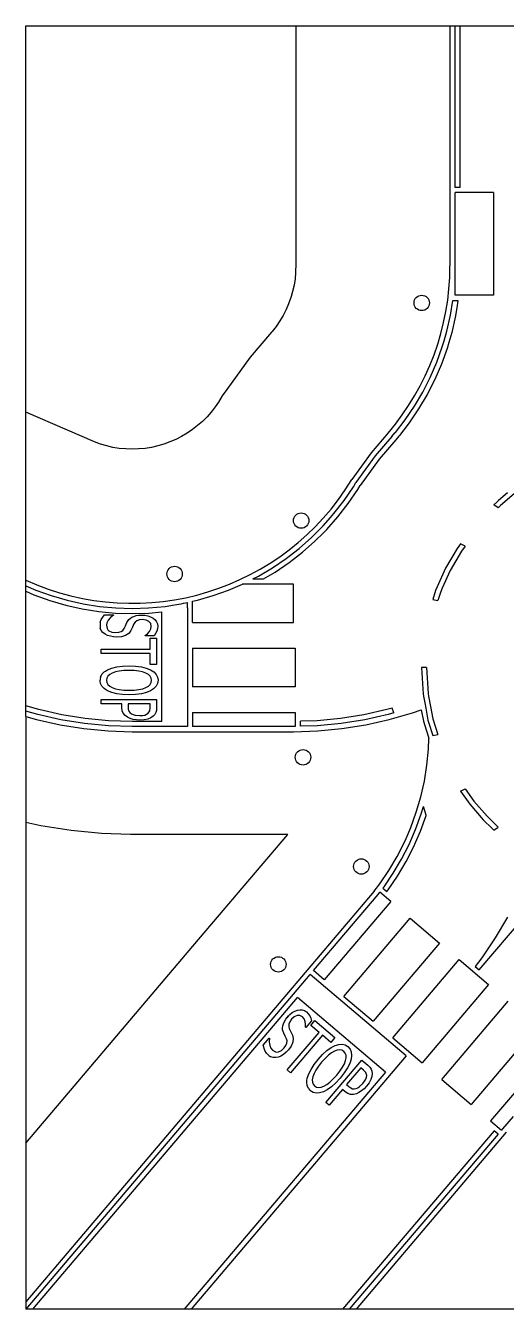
# Model space of a CAD drawing. Extents: x -550 to 0, y -1 to 500.
# Drawn here: x -550 to -363, y 0 to 500 of the extents above; entities that cross this region are included whole.
import ezdxf

# ---------------------------------------------------------------- set-up
doc = ezdxf.new("R2010")
doc.units = 0
doc.header["$LTSCALE"] = 25.4
doc.layers.get('0').update_dxf_attribs({"color": 13, "linetype": 'CONTINUOUS'})

msp = doc.modelspace()

# ---------------------------------------------------------------- linework, layer by layer
at = {"color": 0}
for p, q in [((-550.47, 500), (-445.24, 500)), ((-550.47, 349.42), (-550.47, 500)), ((-445.24, 500), (-385.24, 500)), ((-445.24, 500), (-445.24, 407.36)), ((-385.24, 500), (-383.24, 500)), ((-385.24, 500), (-385.24, 406.42)), ((-383.24, 500), (-381.24, 500)), ((-383.24, 499), (-383.24, 500)), ((-381.24, 497), (-381.24, 500)), ((-381.24, 500), (-289.24, 500)), ((-383.24, 437.01), (-383.24, 499)), ((-381.24, 438.01), (-381.24, 497)), ((-381.24, 437.01), (-383.24, 437.01)), ((-381.24, 437.01), (-381.24, 438.01)), ((-445.24, 407.36), (-445.35, 403.91)), ((-445.58, 401.41), (-445.97, 398.93)), ((-445.35, 403.91), (-445.58, 401.41)), ((-446.52, 396.48), (-447.09, 394.51)), ((-445.97, 398.93), (-446.52, 396.48)), ((-448.07, 391.7), (-449.07, 389.4)), ((-447.22, 394.06), (-448.07, 391.7)), ((-447.09, 394.51), (-447.22, 394.06)), ((-384.14, 393.01), (-382.14, 393.01)), ((-450.21, 387.16), (-451.49, 385)), ((-449.07, 389.4), (-450.21, 387.16)), ((-454.7, 380.61), (-463.1, 370.91)), ((-454.48, 380.87), (-454.7, 380.61)), ((-452.94, 382.86), (-454.48, 380.87)), ((-451.49, 385), (-452.94, 382.86)), ((-463.1, 370.91), (-472.19, 358.28)), ((-474, 355.76), (-475.38, 353.39)), ((-472.19, 358.28), (-474, 355.76)), ((-476.66, 351.51), (-478.2, 349.52)), ((-475.38, 353.39), (-476.66, 351.51)), ((-550.47, 284.04), (-550.47, 349.42)), ((-534.25, 342.39), (-550.47, 349.42)), ((-481.64, 345.86), (-483.52, 344.2)), ((-479.86, 347.64), (-481.64, 345.86)), ((-478.2, 349.52), (-479.86, 347.64)), ((-523.71, 337.84), (-534.25, 342.39)), ((-487.58, 341.25), (-489.74, 339.97)), ((-485.51, 342.66), (-487.58, 341.25)), ((-483.52, 344.2), (-485.51, 342.66)), ((-409.33, 341.35), (-415.97, 333.68)), ((-407.82, 340.04), (-414.4, 332.44)), ((-521.35, 336.99), (-523.71, 337.84)), ((-518.94, 336.29), (-521.35, 336.99)), ((-516.49, 335.74), (-518.94, 336.29)), ((-514.01, 335.34), (-516.49, 335.74)), ((-511.51, 335.11), (-514.01, 335.34)), ((-509, 335.03), (-511.51, 335.11)), ((-506.49, 335.11), (-509, 335.03)), ((-503.99, 335.34), (-506.49, 335.11)), ((-501.51, 335.74), (-503.99, 335.34)), ((-499.06, 336.29), (-501.51, 335.74)), ((-496.65, 336.99), (-499.06, 336.29)), ((-494.29, 337.84), (-496.65, 336.99)), ((-491.98, 338.83), (-494.29, 337.84)), ((-489.74, 339.97), (-491.98, 338.83)), ((-406.31, 338.73), (-412.83, 331.19)), ((-415.97, 333.68), (-423.5, 323.22)), ((-414.4, 332.44), (-421.88, 322.05)), ((-412.83, 331.19), (-420.24, 320.91)), ((-422.87, 320.35), (-421.92, 322)), ((-366.49, 312.17), (-368.18, 313.31)), ((-379.34, 297.28), (-381.19, 298.12)), ((-550.47, 281.86), (-550.47, 284.04)), ((-550.47, 279.68), (-550.47, 281.86)), ((-446.18, 282.5), (-466.05, 282.5)), ((-462.05, 284.5), (-457.82, 284.5)), ((-446.18, 267.5), (-446.18, 282.5)), ((-550.47, 235.09), (-550.47, 279.68)), ((-487.49, 273.29), (-487.46, 275.35)), ((-485.47, 267.5), (-485.47, 275.79)), ((-391.92, 276.5), (-389.96, 276.05)), ((-521.05, 268.68), (-519.85, 270.5)), ((-519.85, 270.5), (-516.24, 270.5)), ((-516.24, 270.5), (-516.24, 270.38)), ((-497.47, 229.01), (-497.47, 271.68)), ((-487.49, 273.29), (-487.47, 227)), ((-521.41, 267.61), (-521.53, 266.27)), ((-521.53, 266.27), (-521.41, 265.26)), ((-521.41, 267.61), (-521.05, 268.68)), ((-521.03, 264.39), (-521.41, 265.26)), ((-485.47, 267.5), (-446.18, 267.5)), ((-520.41, 263.66), (-521.03, 264.39)), ((-519.52, 262.98), (-520.41, 263.66)), ((-503.93, 262.35), (-503.93, 262.47)), ((-500.48, 262.35), (-503.93, 262.35)), ((-502.03, 257.15), (-502.03, 261.42)), ((-502.03, 261.42), (-499.47, 261.42)), ((-499.47, 261.42), (-499.47, 251.19)), ((-521.14, 255.46), (-521.14, 257.15)), ((-521.14, 257.15), (-502.03, 257.15)), ((-502.03, 255.46), (-521.14, 255.46)), ((-502.03, 251.19), (-502.03, 255.46)), ((-499.47, 251.19), (-502.03, 251.19)), ((-394.37, 250), (-396.38, 250)), ((-521.45, 245.47), (-521.52, 245.01)), ((-521.34, 246.24), (-521.45, 245.47)), ((-550.47, 233.01), (-550.47, 235.09)), ((-545.31, 233.59), (-550.47, 235.09)), ((-521.14, 237.53), (-499.47, 237.53)), ((-521.14, 235.84), (-521.14, 237.53)), ((-513.07, 235.84), (-521.14, 235.84)), ((-501.95, 235.84), (-510.61, 235.84)), ((-550.47, 230.92), (-550.47, 233.01)), ((-545.81, 231.65), (-550.47, 233.01)), ((-550.47, 230.92), (-546.3, 229.71)), ((-550.47, 230.92), (-550.47, 189.66)), ((-536.73, 229.62), (-545.81, 231.65)), ((-536.36, 231.59), (-545.31, 233.59)), ((-527.3, 230.15), (-536.36, 231.59)), ((-485.47, 232.5), (-445.47, 232.5)), ((-485.47, 232.5), (-485.47, 227)), ((-445.47, 232.5), (-445.47, 227)), ((-427.88, 230.15), (-437.01, 229.29)), ((-418.82, 231.59), (-427.88, 230.15)), ((-409.87, 233.59), (-418.82, 231.59)), ((-409.37, 231.65), (-418.45, 229.62)), ((-407.74, 234.21), (-409.87, 233.59)), ((-407.13, 232.3), (-409.37, 231.65)), ((-408.87, 229.71), (-399.82, 232.34)), ((-407.13, 232.3), (-407.74, 234.21)), ((-399.82, 232.34), (-396.46, 233.55)), ((-546.3, 229.71), (-537.11, 227.66)), ((-537.11, 227.66), (-527.8, 226.18)), ((-527.55, 228.17), (-536.73, 229.62)), ((-527.8, 226.18), (-518.42, 225.3)), ((-518.29, 227.29), (-527.55, 228.17)), ((-518.42, 225.3), (-509, 225)), ((-508.97, 227), (-518.29, 227.29)), ((-508.94, 229), (-518.17, 229.29)), ((-487.47, 227), (-508.97, 227)), ((-497.47, 229.01), (-508.94, 229)), ((-446.18, 227), (-485.47, 227)), ((-445.47, 227), (-446.18, 227)), ((-446.18, 225), (-436.76, 225.3)), ((-437.01, 229.29), (-443.47, 229.09)), ((-443.47, 227.09), (-443.47, 229.09)), ((-436.89, 227.29), (-443.47, 227.09)), ((-427.63, 228.17), (-436.89, 227.29)), ((-436.76, 225.3), (-427.38, 226.18)), ((-418.45, 229.62), (-427.63, 228.17)), ((-427.38, 226.18), (-418.07, 227.66)), ((-418.07, 227.66), (-408.87, 229.71)), ((-509, 225), (-446.18, 225)), ((-393.64, 218.22), (-393.51, 222.41)), ((-391.92, 223.5), (-389.96, 223.95)), ((-394.23, 211.97), (-393.64, 218.22)), ((-395.21, 205.76), (-394.23, 211.97)), ((-396.59, 199.63), (-395.21, 205.76)), ((-381.19, 201.88), (-379.34, 202.72)), ((-398.34, 193.6), (-396.59, 199.63)), ((-396.43, 192.98), (-395.59, 195.88)), ((-394.51, 192.45), (-395.59, 195.88)), ((-400.47, 187.69), (-398.34, 193.6)), ((-398.61, 186.95), (-396.43, 192.98)), ((-396.74, 186.22), (-394.53, 192.36)), ((-394.53, 192.36), (-394.51, 192.45)), ((-544.61, 188.35), (-550.47, 189.66)), ((-550.47, 189.66), (-550.47, 64.77)), ((-532.82, 186.48), (-544.61, 188.35)), ((-520.93, 185.36), (-532.82, 186.48)), ((-509.63, 185), (-520.93, 185.36)), ((-402.32, 183.4), (-400.47, 187.69)), ((-400.49, 182.61), (-398.61, 186.95)), ((-398.65, 181.81), (-396.74, 186.22)), ((-368.18, 186.69), (-366.49, 187.83)), ((-448.44, 185), (-509.63, 185)), ((-485.35, 141.5), (-448.44, 185)), ((-405.81, 176.33), (-402.96, 181.92)), ((-404.06, 175.36), (-401.15, 181.07)), ((-402.96, 181.92), (-402.32, 183.4)), ((-402.31, 174.4), (-399.34, 180.22)), ((-401.15, 181.07), (-400.49, 182.61)), ((-399.34, 180.22), (-398.65, 181.81)), ((-409.01, 170.92), (-405.81, 176.33)), ((-407.32, 169.85), (-404.06, 175.36)), ((-412.54, 165.72), (-409.01, 170.92)), ((-405.63, 168.78), (-402.31, 174.4)), ((-414.74, 162.89), (-412.54, 165.72)), ((-410.92, 164.55), (-407.32, 169.85)), ((-409.3, 163.37), (-405.63, 168.78)), ((-414.74, 162.89), (-550.47, 2.95)), ((-438.4, 131.92), (-413.19, 161.63)), ((-413.19, 161.63), (-412.55, 162.45)), ((-408.32, 158.86), (-412.55, 162.45)), ((-411.32, 164.03), (-410.92, 164.55)), ((-411.32, 164.03), (-409.8, 162.73)), ((-409.8, 162.73), (-409.3, 163.37)), ((-408.32, 158.86), (-434.21, 128.36)), ((-373.86, 132.24), (-356.4, 152.81)), ((-362.85, 152.71), (-367.62, 144.65)), ((-491.16, 134.66), (-485.35, 141.5)), ((-367.62, 144.65), (-372.88, 136.91)), ((-372.88, 136.91), (-375.46, 133.59)), ((-550.47, 64.77), (-491.16, 134.66)), ((-459.13, 107.49), (-439.69, 130.4)), ((-402.33, 98.69), (-439.69, 130.4)), ((-434.21, 128.36), (-438.4, 131.92)), ((-375.46, 133.59), (-373.86, 132.24)), ((-451.8, 113.03), (-444.64, 121.48)), ((-410.33, 92.36), (-444.64, 121.48)), ((-457.61, 106.19), (-451.8, 113.03)), ((-448.78, 113.5), (-448.14, 114.26)), ((-439.18, 112.39), (-441.41, 109.76)), ((-439.49, 110.61), (-437.83, 112.56)), ((-436.23, 107.84), (-439.49, 110.61)), ((-437.83, 112.56), (-430.03, 105.94)), ((-550.35, 0), (-459.13, 107.49)), ((-547.73, 0), (-457.61, 106.19)), ((-457.94, 102.9), (-455.6, 105.65)), ((-455.6, 105.65), (-455.51, 105.58)), ((-448.59, 93.28), (-436.23, 107.84)), ((-434.94, 106.75), (-447.31, 92.18)), ((-441.41, 109.76), (-441.51, 109.85)), ((-431.69, 103.99), (-434.94, 106.75)), ((-430.03, 105.94), (-431.69, 103.99)), ((-457.32, 100.81), (-457.94, 102.9)), ((-456.74, 99.83), (-457.32, 100.81)), ((-343.52, 103.86), (-369.4, 73.36)), ((-402.33, 98.69), (-486.09, 0)), ((-456.74, 99.83), (-455.8, 98.88)), ((-455.8, 98.88), (-454.95, 98.32)), ((-454.04, 98.05), (-454.95, 98.32)), ((-453.08, 98.05), (-454.04, 98.05)), ((-451.99, 98.28), (-453.08, 98.05)), ((-433.64, 80.58), (-419.61, 97.1)), ((-410.33, 92.36), (-488.71, 0)), ((-447.31, 92.18), (-448.59, 93.28)), ((-419.93, 94.12), (-425.53, 87.52)), ((-440.4, 86.07), (-439.89, 85.48)), ((-439.89, 85.48), (-439.59, 85.13)), ((-427.12, 85.64), (-432.35, 79.49)), ((-432.35, 79.49), (-433.64, 80.58)), ((-360.59, 75.05), (-364.8, 70.28)), ((-369.4, 73.36), (-365.2, 69.8)), ((-364.8, 70.28), (-365.2, 69.8)), ((-368.02, 69.57), (-427.07, 0)), ((-366.5, 68.28), (-424.44, 0)), ((-363.29, 68.97), (-421.82, 0)), ((-366.5, 68.28), (-368.02, 69.57)), ((-550.47, 64.77), (-550.47, 2.95)), ((-550.47, 2.95), (-550.47, 0)), ((-550.35, 0), (-550.47, 0)), ((-547.73, 0), (-550.35, 0)), ((-488.71, 0), (-547.73, 0)), ((-486.09, 0), (-488.71, 0)), ((-427.07, 0), (-486.09, 0)), ((-424.44, 0), (-427.07, 0)), ((-421.82, 0), (-424.44, 0)), ((-343.13, 0), (-421.82, 0))]:
    msp.add_line(p, q, dxfattribs=at)
at = {"color": 7}
for p, q in [((-368.24, 435.01), (-383.24, 435.01)), ((-383.24, 395.01), (-383.24, 435.01)), ((-368.24, 435.01), (-368.24, 395.01)), ((-368.24, 395.01), (-383.24, 395.01)), ((-485.47, 257.5), (-445.47, 257.5)), ((-485.47, 257.5), (-485.47, 242.5)), ((-445.47, 257.5), (-445.47, 242.5)), ((-445.47, 242.5), (-485.47, 242.5)), ((-518.17, 229.29), (-527.3, 230.15)), ((-426.58, 121.89), (-400.7, 152.39)), ((-400.7, 152.39), (-389.26, 142.68)), ((-389.26, 142.68), (-415.14, 112.19)), ((-407.52, 105.72), (-381.64, 136.21)), ((-381.64, 136.21), (-370.2, 126.51)), ((-370.2, 126.51), (-396.08, 96.01)), ((-426.58, 121.89), (-415.14, 112.19)), ((-388.46, 89.54), (-362.58, 120.04)), ((-351.14, 110.33), (-377.02, 79.83)), ((-407.52, 105.72), (-396.08, 96.01)), ((-388.46, 89.54), (-377.02, 79.83))]:
    msp.add_line(p, q, dxfattribs=at)
at = {"color": 0}
for points in [[(-407.82, 340.04, 0), (-406.67, 341.37, 0), (-406.47, 341.6, 0), (-402.71, 346.46, 0), (-399.11, 351.76, 0), (-395.85, 357.28, 0), (-392.94, 362.99, 0), (-390.4, 368.87, 0), (-388.23, 374.9, 0), (-387.56, 377.21, 0), (-386.44, 381.05, 0), (-385.04, 387.3, 0), (-384.14, 393.01, 0)], [(-382.14, 393.01, 0), (-382.15, 392.79, 0), (-382.43, 391.01, 0), (-383.08, 386.93, 0), (-384.5, 380.55, 0), (-385.63, 376.65, 0), (-386.33, 374.28, 0), (-388.54, 368.13, 0), (-391.13, 362.13, 0), (-394.1, 356.31, 0), (-397.43, 350.69, 0), (-401.09, 345.29, 0), (-404.92, 340.34, 0), (-405.16, 340.06, 0), (-406.31, 338.73, 0)], [(-431.76, 308.44, 0), (-430.41, 309.98, 0), (-426.48, 315.05, 0), (-422.87, 320.35, 0)], [(-421.88, 322.05, 0), (-421.92, 322, 0)], [(-421.18, 319.29, 0), (-420.24, 320.91, 0)], [(-354.35, 321.86, 0), (-354.86, 321.54, 0), (-360.22, 317.59, 0), (-365.55, 313.08, 0), (-366.49, 312.17, 0)], [(-434.36, 302.63, 0), (-433.19, 303.81, 0), (-428.87, 308.71, 0), (-424.86, 313.87, 0), (-421.18, 319.29, 0)], [(-366.33, 315.05, 0), (-366.9, 314.56, 0), (-368.18, 313.31, 0)], [(-362.78, 318.05, 0), (-366.33, 315.05, 0)], [(-446.18, 294.7, 0), (-443.98, 296.41, 0), (-439.18, 300.64, 0), (-434.65, 305.18, 0), (-431.76, 308.44, 0)], [(-446.18, 292.17, 0), (-442.71, 294.87, 0), (-437.81, 299.19, 0), (-434.36, 302.63, 0)], [(-381.19, 298.12, 0), (-382.44, 296.4, 0), (-386.95, 288.63, 0), (-390.19, 281.38, 0)], [(-379.34, 297.28, 0), (-380.76, 295.31, 0), (-385.16, 287.72, 0), (-388.24, 280.85, 0)], [(-462.05, 284.5, 0), (-459.86, 285.62, 0), (-454.35, 288.88, 0), (-449.05, 292.48, 0), (-446.18, 294.7, 0)], [(-457.82, 284.5, 0), (-453.27, 287.19, 0), (-447.87, 290.86, 0), (-446.18, 292.17, 0)], [(-550.47, 281.86, 0), (-546.55, 280.16, 0), (-540.52, 277.99, 0), (-534.37, 276.2, 0), (-528.11, 274.81, 0), (-521.78, 273.8, 0), (-515.41, 273.2, 0), (-509, 273, 0)], [(-485.47, 275.79, 0), (-483.63, 276.2, 0), (-477.48, 277.99, 0), (-471.45, 280.16, 0), (-466.05, 282.5, 0)], [(-390.19, 281.38, 0), (-390.82, 279.97, 0), (-391.92, 276.5, 0)], [(-388.24, 280.85, 0), (-388.94, 279.26, 0), (-389.96, 276.05, 0)], [(-550.47, 279.68, 0), (-547.29, 278.3, 0), (-541.14, 276.09, 0), (-534.87, 274.27, 0), (-528.49, 272.84, 0), (-522.04, 271.82, 0), (-515.53, 271.2, 0), (-509, 271, 0)], [(-489.02, 275, 0), (-487.46, 275.35, 0)], [(-516.24, 270.38, 0), (-517.43, 269.49, 0), (-518.31, 268.49, 0), (-518.86, 267.45, 0), (-519.05, 266.45, 0), (-518.8, 265.22, 0), (-518.49, 264.73, 0), (-518.05, 264.33, 0), (-516.9, 263.79, 0), (-515.42, 263.61, 0), (-514.25, 263.7, 0), (-513.31, 263.99, 0), (-512.6, 264.47, 0), (-512.11, 265.18, 0), (-511.63, 266.26, 0), (-511.12, 267.48, 0), (-510.37, 268.66, 0), (-509.85, 269.15, 0), (-509.19, 269.58, 0), (-508.42, 269.93, 0), (-507.51, 270.19, 0), (-506.47, 270.35, 0), (-505.28, 270.41, 0), (-504.02, 270.33, 0), (-502.86, 270.11, 0), (-501.81, 269.73, 0), (-500.86, 269.2, 0), (-500.08, 268.56, 0), (-499.53, 267.83, 0), (-499.19, 267.02, 0), (-499.08, 266.13, 0)], [(-509, 273, 0), (-502.6, 273.2, 0), (-496.22, 273.8, 0), (-492.48, 274.39, 0)], [(-509, 271, 0), (-502.47, 271.2, 0), (-497.47, 271.68, 0)], [(-492.48, 274.39, 0), (-489.89, 274.81, 0), (-489.02, 275, 0)], [(-503.93, 262.47, 0), (-503.04, 263.17, 0), (-502.27, 264.03, 0), (-501.75, 265, 0), (-501.57, 266.02, 0), (-501.8, 267.08, 0), (-502.51, 267.92, 0), (-503.59, 268.47, 0), (-504.97, 268.65, 0), (-506.22, 268.54, 0), (-507.17, 268.22, 0), (-507.88, 267.7, 0), (-508.37, 266.98, 0), (-508.93, 265.67, 0), (-509.5, 264.38, 0), (-510.36, 263.24, 0), (-511.57, 262.46, 0), (-513.11, 262, 0), (-514.97, 261.85, 0), (-516.23, 261.93, 0), (-517.48, 262.15, 0), (-518.62, 262.52, 0), (-519.52, 262.98, 0)], [(-499.08, 266.13, 0), (-499.17, 265.09, 0), (-499.44, 264.11, 0), (-499.88, 263.19, 0), (-500.48, 262.35, 0)], [(-519.45, 248.56, 0), (-518.57, 249.11, 0), (-516.96, 249.76, 0), (-515.02, 250.24, 0), (-512.77, 250.54, 0), (-510.24, 250.64, 0), (-507.68, 250.54, 0), (-505.44, 250.24, 0), (-503.52, 249.76, 0), (-501.89, 249.11, 0), (-500.62, 248.3, 0), (-499.7, 247.33, 0), (-499.14, 246.24, 0), (-498.95, 245.01, 0)], [(-396.38, 250, 0), (-395.72, 239.57, 0), (-395.46, 238.17, 0)], [(-394.37, 250, 0), (-393.73, 239.82, 0), (-393.55, 238.85, 0)], [(-521.45, 244.56, 0), (-521.52, 245.01, 0)], [(-521.34, 246.24, 0), (-520.78, 247.34, 0), (-519.86, 248.3, 0), (-519.45, 248.56, 0)], [(-503.68, 247.83, 0), (-504.93, 248.28, 0), (-506.46, 248.61, 0), (-508.24, 248.81, 0), (-510.24, 248.88, 0), (-512.25, 248.81, 0), (-514.01, 248.61, 0), (-515.51, 248.28, 0), (-516.77, 247.82, 0), (-517.76, 247.25, 0), (-518.47, 246.59, 0), (-518.89, 245.85, 0), (-519.03, 245.01, 0)], [(-519.03, 245.01, 0), (-518.89, 244.17, 0), (-518.47, 243.42, 0), (-517.76, 242.76, 0), (-516.77, 242.19, 0), (-515.51, 241.73, 0), (-514.01, 241.41, 0), (-512.25, 241.21, 0), (-510.24, 241.15, 0)], [(-510.24, 241.15, 0), (-508.21, 241.21, 0), (-506.43, 241.42, 0), (-504.91, 241.75, 0), (-503.68, 242.19, 0), (-502.7, 242.74, 0), (-502, 243.4, 0), (-501.58, 244.16, 0), (-501.44, 245.01, 0)], [(-501.44, 245.01, 0), (-501.58, 245.87, 0), (-501.99, 246.62, 0), (-502.68, 247.26, 0), (-503.68, 247.83, 0)], [(-498.95, 245.01, 0), (-499.14, 243.78, 0), (-499.72, 242.67, 0), (-500.65, 241.71, 0), (-501.89, 240.91, 0)], [(-519.45, 241.48, 0), (-519.88, 241.76, 0), (-520.8, 242.73, 0), (-521.34, 243.82, 0), (-521.45, 244.56, 0)], [(-501.89, 240.91, 0), (-503.49, 240.27, 0), (-505.43, 239.79, 0), (-507.69, 239.49, 0), (-510.24, 239.39, 0), (-512.75, 239.48, 0), (-515, 239.78, 0), (-516.96, 240.26, 0), (-518.57, 240.91, 0), (-519.45, 241.48, 0)], [(-506.01, 229.5, 0), (-507.38, 229.58, 0), (-508.68, 229.8, 0), (-509.84, 230.15, 0), (-510.82, 230.61, 0), (-511.8, 231.33, 0), (-512.5, 232.16, 0), (-512.92, 233.17, 0), (-513.07, 234.41, 0), (-513.07, 235.84, 0)], [(-510.61, 235.84, 0), (-510.61, 234.69, 0), (-510.54, 233.76, 0), (-510.32, 233.03, 0), (-509.93, 232.45, 0), (-509.31, 231.98, 0), (-508.63, 231.66, 0), (-507.89, 231.43, 0), (-506.08, 231.26, 0), (-505.03, 231.32, 0), (-504.13, 231.49, 0), (-503.38, 231.77, 0), (-502.78, 232.18, 0), (-502.14, 233.11, 0), (-501.95, 234.44, 0), (-501.95, 235.84, 0)], [(-499.47, 236.51, 0), (-499.47, 234.34, 0), (-499.55, 233.29, 0), (-499.79, 232.42, 0), (-500.21, 231.67, 0), (-500.83, 231.01, 0), (-501.77, 230.38, 0), (-502.93, 229.9, 0), (-504.34, 229.6, 0), (-506.01, 229.5, 0)], [(-499.47, 237.53, 0), (-499.47, 236.51, 0)], [(-395.46, 238.17, 0), (-395.08, 236.18, 0)], [(-395.08, 236.18, 0), (-394.7, 234.19, 0)], [(-393.55, 238.85, 0), (-392.8, 234.87, 0)], [(-396.46, 233.55, 0), (-395.61, 229.04, 0)], [(-394.7, 234.19, 0), (-393.81, 229.49, 0), (-393.58, 228.74, 0)], [(-392.8, 234.87, 0), (-391.87, 229.98, 0), (-389.96, 223.95, 0)], [(-395.61, 229.04, 0), (-394.56, 225.72, 0)], [(-394.56, 225.72, 0), (-393.51, 222.41, 0)], [(-393.58, 228.74, 0), (-391.92, 223.5, 0)], [(-381.19, 201.88, 0), (-377.49, 196.73, 0), (-372.27, 190.71, 0), (-368.85, 187.35, 0)], [(-379.34, 202.72, 0), (-375.92, 197.97, 0), (-370.81, 192.08, 0), (-366.87, 188.2, 0)], [(-368.85, 187.35, 0), (-368.18, 186.69, 0)], [(-366.87, 188.2, 0), (-366.49, 187.83, 0)], [(-448.14, 114.26, 0), (-447.56, 114.86, 0), (-446.64, 115.6, 0), (-445.68, 116.16, 0), (-444.66, 116.54, 0), (-443.67, 116.71, 0), (-442.75, 116.67, 0), (-441.92, 116.4, 0), (-441.16, 115.91, 0)], [(-441.16, 115.91, 0), (-440.43, 115.16, 0), (-439.86, 114.32, 0), (-439.45, 113.39, 0), (-439.18, 112.39, 0)], [(-455.51, 105.58, 0), (-455.6, 104.09, 0), (-455.41, 102.77, 0), (-454.97, 101.68, 0), (-454.32, 100.89, 0), (-453.23, 100.28, 0), (-452.65, 100.2, 0), (-452.06, 100.28, 0), (-450.91, 100.81, 0), (-449.82, 101.81, 0), (-449.13, 102.77, 0), (-448.74, 103.67, 0), (-448.65, 104.52, 0), (-448.87, 105.36, 0), (-449.38, 106.42, 0), (-449.98, 107.6, 0), (-450.4, 108.93, 0), (-450.44, 109.65, 0), (-450.34, 110.43, 0), (-450.1, 111.25, 0), (-449.72, 112.1, 0), (-449.17, 113, 0), (-448.78, 113.5, 0)], [(-441.51, 109.85, 0), (-441.47, 110.97, 0), (-441.63, 112.11, 0), (-442.03, 113.14, 0), (-442.69, 113.94, 0), (-443.65, 114.45, 0), (-444.75, 114.45, 0), (-445.87, 113.98, 0), (-446.9, 113.04, 0), (-447.62, 112.03, 0), (-448, 111.09, 0), (-448.05, 110.21, 0), (-447.82, 109.38, 0), (-447.18, 108.1, 0), (-446.57, 106.83, 0), (-446.26, 105.44, 0), (-446.44, 104.01, 0), (-447.09, 102.54, 0), (-448.18, 101.02, 0), (-449.06, 100.11, 0), (-450.03, 99.31, 0), (-451.05, 98.67, 0), (-451.99, 98.28, 0)], [(-440.95, 89, 0), (-440.8, 90.04, 0), (-440.26, 91.68, 0), (-439.36, 93.47, 0), (-438.13, 95.38, 0), (-436.57, 97.37, 0), (-434.84, 99.26, 0), (-433.16, 100.77, 0), (-431.55, 101.93, 0), (-430, 102.75, 0), (-428.56, 103.19, 0), (-427.23, 103.27, 0), (-426.03, 102.99, 0), (-424.98, 102.34, 0)], [(-430.19, 100.56, 0), (-431.34, 99.9, 0), (-432.58, 98.94, 0), (-433.89, 97.71, 0), (-435.23, 96.23, 0), (-436.48, 94.66, 0), (-437.47, 93.19, 0), (-438.19, 91.83, 0), (-438.65, 90.57, 0), (-438.86, 89.45, 0), (-438.81, 88.48, 0), (-438.52, 87.68, 0), (-437.97, 87.02, 0)], [(-426.58, 100.44, 0), (-427.33, 100.89, 0), (-428.17, 101.07, 0), (-429.11, 100.95, 0), (-430.19, 100.56, 0)], [(-429.34, 91.23, 0), (-428.08, 92.82, 0), (-427.08, 94.31, 0), (-426.35, 95.68, 0), (-425.89, 96.91, 0), (-425.68, 98.01, 0), (-425.73, 98.98, 0), (-426.03, 99.79, 0), (-426.58, 100.44, 0)], [(-424.98, 102.34, 0), (-424.16, 101.4, 0), (-423.7, 100.24, 0), (-423.56, 98.91, 0), (-423.76, 97.45, 0)], [(-423.76, 97.45, 0), (-424.3, 95.81, 0), (-425.19, 94.02, 0), (-426.42, 92.1, 0), (-428, 90.09, 0), (-429.69, 88.24, 0), (-431.38, 86.72, 0), (-433.01, 85.54, 0), (-434.55, 84.73, 0), (-435.55, 84.42, 0)], [(-419.61, 97.1, 0), (-417.18, 95.04, 0), (-416.43, 94.3, 0), (-415.92, 93.55, 0), (-415.62, 92.75, 0), (-415.52, 91.85, 0), (-415.65, 90.73, 0), (-416.03, 89.53, 0), (-416.72, 88.26, 0), (-417.72, 86.93, 0)], [(-437.97, 87.02, 0), (-437.24, 86.59, 0), (-436.39, 86.43, 0), (-435.43, 86.54, 0), (-434.36, 86.93, 0), (-433.2, 87.59, 0), (-431.97, 88.53, 0), (-430.69, 89.74, 0), (-429.34, 91.23, 0)], [(-425.53, 87.52, 0), (-424.65, 86.77, 0), (-423.9, 86.23, 0), (-423.2, 85.92, 0), (-422.51, 85.84, 0), (-421.75, 86.01, 0), (-421.06, 86.32, 0), (-420.41, 86.74, 0), (-419.11, 88.01, 0), (-418.47, 88.84, 0), (-418.02, 89.64, 0), (-417.75, 90.4, 0), (-417.67, 91.12, 0), (-417.97, 92.21, 0), (-418.86, 93.22, 0), (-419.93, 94.12, 0)], [(-440.4, 86.07, 0), (-440.88, 87.2, 0), (-441.01, 88.53, 0), (-440.95, 89, 0)], [(-439.2, 84.89, 0), (-439.59, 85.13, 0)], [(-417.72, 86.93, 0), (-418.67, 85.93, 0), (-419.67, 85.08, 0), (-420.7, 84.42, 0), (-421.68, 83.97, 0), (-422.86, 83.69, 0), (-423.95, 83.7, 0), (-424.99, 84.02, 0), (-426.03, 84.72, 0), (-427.12, 85.64, 0)], [(-435.55, 84.42, 0), (-436.04, 84.27, 0), (-437.38, 84.2, 0), (-438.56, 84.5, 0), (-439.2, 84.89, 0)]]:
    msp.add_polyline3d(points, dxfattribs=at)
for centre in [(-396.24, 392.01), (-443.18, 307.23), (-492.48, 286.42), (-442.47, 215.02), (-419.76, 172.5), (-452.08, 134.35)]:
    msp.add_circle(centre, 3, dxfattribs=at)
for centre, start, end in [((-485.24, 406.42), 319.3964, 0), ((-509, 375), 245.4898, 328.7993)]:
    msp.add_arc(centre, 100, start, end, dxfattribs=at)

# ---------------------------------------------------------------- meshes
mesh = msp.add_polyface(dxfattribs=at)
corners = [(-448.14, 114.26), (-448.78, 113.5), (-448.44, 113.95)]
mesh.append_faces([[corners[k] for k in face] for face in [(0, 1, 2)]], dxfattribs={"color": 0})

doc.saveas('drawing.dxf')
